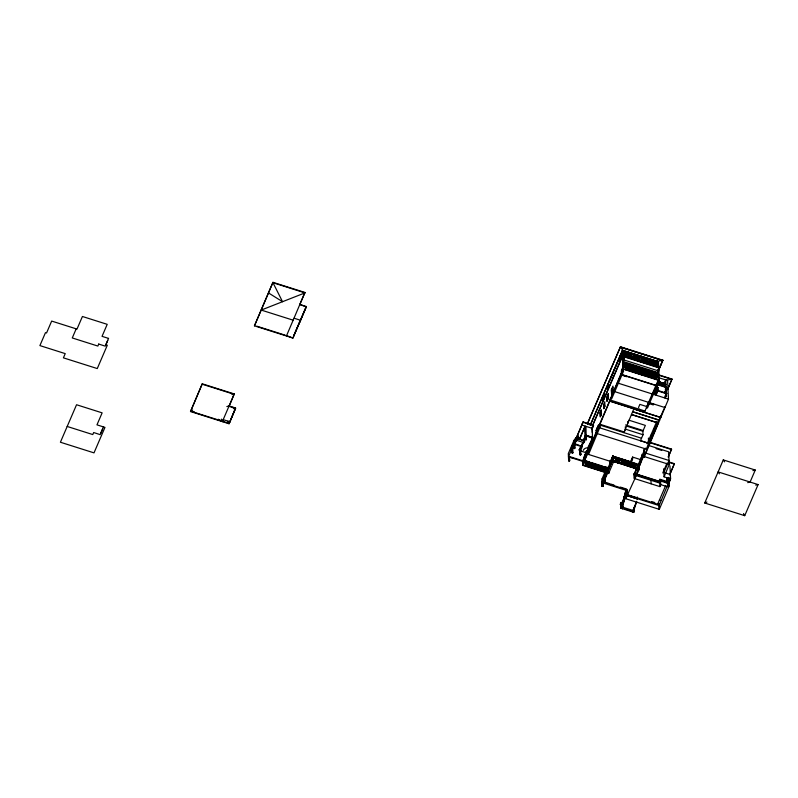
<?xml version="1.0" encoding="UTF-8"?>
<svg xmlns="http://www.w3.org/2000/svg" width="798" height="798" viewBox="0 0 798 798"><rect width="100%" height="100%" fill="white"/><g stroke="black" fill="none" stroke-linecap="round" stroke-linejoin="round"><path stroke-width="1.2" d="M657.672 387.579L655.786 390.212M666.21 390.282L664.345 392.875L666.52 390.122M577.692 436.007L574.131 440.416M577.892 438.78L584.695 440.995L581.044 446.421L574.181 444.247L577.832 438.82M578.001 435.888L577.602 435.967M659.128 381.653L665.692 384.257L658.37 381.554M622.39 503.099L622.39 503.817L625.722 491.159L622.53 503.558M622.24 505.742L625.832 493.523L626.32 493.723L625.861 494.032M622.6 506.032L626.191 494.132M634.051 508.166L635.078 504.795M622.051 508.386L621.512 508.216L625.552 495.219M636.714 501.324L633.303 512.146M592.395 438.601L592.345 428.386L593.513 425.194L583.139 421.913L575.089 440.616M596.076 430.571L598.48 424.965L598.61 427.469L596.196 433.154L596.156 430.501L597.143 427.928L597.263 430.312L596.266 432.875M582.61 442.97L579.627 450.651L579.817 454.72L580.625 454.98L580.735 450.331L582.44 446.361L581.014 445.783M583.458 440.775L585.592 435.289L593.413 437.773M656.475 377.025L667.577 380.456L668.485 399.12L644.136 457.314L643.757 449.613M625.512 492.605L625.722 498.7L659.308 509.343L669.352 485.753L667.886 485.294L670.589 478.9L664.086 476.835L669.233 464.466L668.604 451.808L648.535 445.444M588.575 454.451L601.024 424.586L624.216 431.957M633.831 408.845L623.916 432.656L625.423 429.154L625.313 426.79M586.201 452.735L582.52 461.284L582.71 465.304L608.575 473.523L614.091 460.576L638.35 468.266L640.604 462.85L640.445 459.568L632.565 457.064L629.901 463.259M639.138 409.165L638.639 410.362M648.604 402.372L644.495 412.227L609.682 400.925M653.652 404.007L653.253 404.935L648.205 403.329M640.465 440.755L643.018 434.73L642.849 431.239L645.363 425.404L628.944 420.197M657.293 422.82L646.32 449.144L596.206 433.264M656.116 393.374L656.175 392.825L654.111 392.167M67.192 426.461L76.548 404.746L102.134 412.855L96.967 424.855L104.967 427.389L94.004 452.875L60.409 442.232L67.192 426.461L92.787 434.571L93.665 432.526L100.179 434.651L103.471 426.91M635.188 473.653L659.188 481.264L660.046 479.269L666.569 481.334L668.255 477.394M667.677 480.885L669.053 477.653L667.068 482.301L660.535 480.226L659.687 482.221L634.091 474.102L634.54 473.054L634.31 478.501L659.896 486.61L660.754 484.625L660.545 480.226M227.989 421.174L229.046 423.758L235.6 408.426L229.116 406.362L234.253 393.943L202.263 383.808L190.523 411.549L229.046 423.758L235.58 407.997L229.096 405.943L226.851 406.561M222.512 421.693L223.37 419.698L229.904 421.773L235.58 407.997L233.345 408.626M306.282 306.522L292.966 338.053L254.442 325.843L272.966 282.322L304.956 292.467L299.789 304.467L306.282 306.522L293.415 336.547L299.729 321.863M299.749 322.282L306.302 306.941L299.789 304.467M581.642 425.384L583.139 421.913L576.056 438.83M579.328 439.638L585.143 426.112L585.463 439.558L586.261 439.808L585.941 426.361M625.722 498.7L639.028 469.653L638.809 465.254L613.482 457.234L613.183 457.922L613.073 455.668M608.395 469.982L613.064 459.149L608.395 469.982L607.338 469.643L607.288 468.795L608.355 469.134M603.398 485.553L602.34 485.224L601.931 486.152L602.171 481.673L603.218 482.002L603.398 485.553L602.999 486.481L601.941 486.152L602.171 481.673M603.727 481.972L603.956 477.493L603.727 481.972L604.794 482.311L605.193 481.374L605.024 477.822M634.759 477.453L638.23 469.394L637.742 464.915L638.051 464.217L639.108 464.556L638.51 465.952L639.308 466.202L644.285 454.641M76.189 328.846L72.269 337.953L97.865 346.063L98.743 344.018M107.71 340.427L105.256 346.142L98.723 344.078M100.787 433.234L102.633 428.935M190.523 411.549L202.263 383.808M254.442 325.843L272.966 282.322M218.193 419.249L222.492 421.274L234.253 393.943L231.939 394.581M229.026 423.339L229.904 421.773M286.432 335.978L304.956 292.467M574.59 440.566L573.991 440.376L568.306 453.593L568.655 460.915L569.682 460.636L569.483 456.556L569.263 457.084L582.52 461.284M574.321 440.456L574.57 442.88M574.141 443.309L574.74 443.498L574.859 439.927M570.49 450.092L572.774 444.795M575.208 439.479L575.567 439.02L575.328 441.853M574.989 439.818L574.919 442.421M575.757 438.79L575.687 441.234M575.917 438.421L575.737 441.124M568.455 456.835L571.867 448.905L572.475 449.094L572.665 453.164L572.066 452.975L571.867 448.905M574.65 442.441L572.136 448.276L572.066 452.975M576.984 437.055L576.625 437.504M584.695 440.995L577.812 438.371L577.313 439.538L577.203 436.706M574.68 442.93L575.458 441.743L575.438 438.98M577.293 436.865L577.233 439.469M575.548 441.354L576.565 440.267L576.635 437.663M572.745 448.466L572.475 449.094L572.136 448.276L572.745 448.466L572.665 453.164M574.151 443.608L574.75 443.798L574.65 448.576L574.051 448.386L573.852 444.306M577.283 439.05L576.784 440.217L576.934 437.324M578.011 438.96C576.246 438.491 580.505 431.818 574.131 440.556M568.655 460.915L568.685 456.306L582.74 460.755M574.051 448.386L573.991 440.376M574.65 448.576L574.75 443.798M579.747 438.192L580.575 436.735M579.288 439.708L584.844 426.81L585.463 439.558M571.947 457.932L572.166 457.414M587.328 423.748L620.455 346.771L662.839 360.207L658.689 370.332M572.575 458.132L572.794 457.613M587.348 424.167L620.455 346.751L623.178 350.93M579.288 449.454L578.989 450.152L579.787 450.411M579.298 449.583L581.004 445.613L581.044 446.421M583.248 440.745L585.592 435.289M590.241 424.995L622.43 350.222L658.42 361.624L658.689 367.27M582.061 444.426L582.59 443.748M590.261 425.434L622.45 350.651M602.769 396.806L603.966 394.003L604.136 397.364L602.929 400.167L602.869 396.716M607.238 386.412L608.445 383.619L608.605 386.97L607.398 389.773L607.348 386.322M580.096 449.843L586.39 435.538M583.647 442.391L584.146 441.224L584.196 442.162M584.166 441.713L584.675 440.546M620.365 358.342L621.672 355.31M623.108 351.928L623.517 350.99M602.999 399.888L604.056 397.434M607.468 389.494L608.525 387.04L608.375 383.898M579.817 454.73L579.927 450.082L580.735 450.331L580.425 450.9L586.819 452.935M592.585 425.194L622.679 355.3M592.375 426.322L622.699 355.858M592.046 429.095L592.345 428.386L581.971 425.105M600.066 412.716L601.273 409.913L601.483 414.112L600.276 416.915L600.146 412.646L600.365 416.536L601.403 414.182L601.203 410.192M606.759 397.185L608.266 393.683L608.465 397.883L606.959 401.384L606.859 397.095M623.667 359.479L624.874 356.676L659.258 367.569L658.071 370.791M623.687 359.898L624.874 356.676L623.627 358.641M606.939 399.16L608.285 395.908M607.029 401.105L608.385 397.953L608.196 393.963M604.994 405.933L603.797 408.736L603.587 404.546L604.794 401.743L604.894 406.032L603.867 408.456L603.697 404.446M586.151 451.758L586.45 451.06M583.837 457.892L585.991 453.374M592.784 437.424L587.737 447.858A4.309 3.751 -2.8 0 0 583.288 450.321M582.54 461.783L592.415 438.85M621.433 371.25L623.248 367.05L625.981 367.918M587.757 450.74L591.128 443.07M592.046 440.945L593.403 437.633L586.211 435.349L579.627 450.651L579.927 450.082M621.502 372.506L605.502 410.611M596.146 432.177L592.495 440.656L592.385 438.341M598.56 426.571L605.502 410.451M584.495 460.057L587.408 453.284M584.525 461.104L582.71 465.304L623.338 368.876L659.328 380.287L653.293 394.222L653.203 392.446L656.624 393.534M611.587 399L623.597 371.09M606.53 467.488L605.862 469.034L583.378 461.912M604.884 472.306L602.161 478.64L602.47 481.314M607.338 469.643L601.762 482.591L605.901 472.037M644.136 457.314L643.976 454.182L639.118 465.483L639.028 469.643L613.692 461.533L613.482 457.234L612.415 456.895L612.116 457.593L612.156 458.431L612.495 457.653L638.849 466.092M606.39 472.356L603.996 478.341L606.889 471.638M606.909 472.007L604.036 479.119L607.088 471.698M612.914 458.162L611.906 460.496L611.787 458.022M602.779 482.102L603.757 479.837M607.108 472.067L604.076 479.887L607.148 472.835M607.647 470.79L613.482 457.224M604.236 479.179L605.453 475.817M606.141 474.74L607.118 472.466M603.218 482.002L602.829 482.93L627.088 490.62L625.273 494.83L659.128 505.563L668.355 483.189M604.305 480.715L607.687 472.865M614.091 460.576L613.692 461.503L637.941 469.044M656.944 362.222L657.353 361.285L657.622 366.94L623.767 356.207M638.51 407.529L639.866 404.377L646.799 406.571L657.452 381.823M658.051 370.372L659.258 367.569M662.839 360.187L658.659 369.883L662.839 360.207L655.766 361.713M658.739 368.217L659.338 380.566L647.467 407.997L646.4 407.658M654.54 392.407L654.35 390.601M655.637 390.232C656.864 396.955 654.18 389.045 656.086 390.252L657.991 387.419M658.25 384.337L658.26 381.624M655.996 390.312L655.507 389.853M659.348 382.162L659.617 384.766M655.168 392.606L654.909 390.003M656.086 390.252L654.869 390.092L655.138 392.696M659.986 382.362L660.285 384.875M660.086 382.402L660.255 384.965M656.096 392.845L653.991 392.446M659.657 384.676L659.427 381.993M655.996 393.653L656.614 392.217M656.365 393.065L656.455 389.454M656.604 392.506L656.764 389.195M656.305 393.474L656.036 390.032M657.243 391.339L656.644 392.736L656.415 389.504M664.894 397.973L666.669 393.254L657.871 390.461L657.273 391.858L657.083 388.576L657.093 392.217L656.834 388.925M661.253 382.771L661.552 385.284M660.794 382.422L660.824 385.045M661.981 383L662.091 385.454M661.422 385.334L661.293 382.681M662.19 385.484L661.961 382.791M663.148 383.369L663.417 385.973L663.248 383.399M662.719 385.653L662.589 382.99M662.819 385.683L662.689 383.03M663.896 383.309L663.986 386.052M665.053 382.262L665.751 380.626M630.071 466.77L629.941 464.197L632.605 458.012M664.086 386.082L663.856 383.399M665.183 383.928L665.352 386.481M664.584 386.342L664.495 383.599M664.724 386.282L664.594 383.629M664.934 386.601L665.901 384.347M665.811 386.9L658.031 384.377M657.203 384.666L666.081 387.479L665.382 389.115L665.642 393.384M666.25 390.042L664.475 392.835M667.577 389.324L672.006 379.04L659.148 374.96M667.597 389.743L672.006 379.04L665.941 380.337M666.26 393.953L666.001 390.681L666.071 394.651L666.669 393.254M625.841 494.451L625.851 490.68L626.28 492.745M621.313 507.817L621.323 502.959L620.335 504.226L621.143 502.361L623.278 503.029M620.355 504.506L621.143 502.361M624.635 495.568L624.674 498.401M624.874 494.69L624.964 497.413M625.153 494.241L627.048 489.773L601.722 481.753M637.742 464.915L638.051 464.217M620.944 504.306L621.343 503.907L620.904 508.226L633.921 512.346L634.011 509.583M624.196 497.054L624.236 499.887M624.335 496.556L624.385 499.398M624.485 496.067L624.575 498.78M624.864 495.229L624.824 497.912M623.896 498.042L623.807 500.835M624.046 497.543L624.006 500.226M634.31 478.501L634.091 474.112L636.714 468.017M645.283 448.107L637.782 465.753L637.722 464.356M647.148 443.788L656.864 421.214M624.914 496.087L625.702 494.95M623.019 501.004L623.068 503.847M623.168 500.516L623.258 503.229M623.547 499.678L623.557 502.241M623.687 499.189L623.697 501.752M627.537 494.491L627.348 490.71L625.542 494.91L626.061 495.069M637.183 467.847L634.131 474.95L659.727 483.059L660.604 481.004L668.026 483.418L668.195 486.98L660.754 484.625M622.729 501.992L622.769 504.835M622.879 501.503L622.969 504.226M623.398 500.176L623.408 502.74M624.335 498.052L624.944 496.635M625.173 496.266L625.213 493.593M625.752 494.83L625.652 492.107M622.171 503.448L626.031 491.508M623.747 500.007L624.355 498.59M625.403 495.937L625.442 493.254M640.176 462.102L644.235 452.636M623.168 501.972L623.777 500.555M622.58 503.927L623.188 502.511M622.61 504.476L621.512 508.216M623.797 501.373L623.837 498.69M659.527 418.701L660.614 416.157M637.951 469.194L640.604 462.85M622.54 505.174L622.669 502.65M661.193 415.339L664.056 408.686M664.535 407.579L664.834 406.87L664.874 407.529L613.682 391.299L613.652 390.721M622.041 506.989L621.433 508.386L621.143 503.837M622.679 505.214L622.44 502.989M644.375 455.349L658.34 422.89M622.53 507.279L621.971 508.555L621.951 508.017M622.231 508.645L622.829 507.239M636.225 502.351L635.637 504.316M633.951 508.436L633.951 507.897M632.824 511.468L632.934 511.837M634.001 508.565L635.028 505.733M633.861 509.653L634.44 507.688M634.011 509.054L634.121 511.877M634.121 511.348L634.33 507.079M668.265 456.775L671.557 449.144L650.23 442.381M668.285 457.194L671.557 449.144M662.769 472.945L666.988 463.119M663.866 472.496L669.033 460.496L645.422 453.015M670.15 473.533L674.39 463.678L668.674 461.862M669.692 475.039L674.39 463.678M665.642 485.633L657.622 504.256L659.088 504.725L659.298 509.114M667.717 481.733L667.118 483.139L666.929 479.359M719.427 473.842L718.11 471.907L758.1 484.586L744.724 515.678L704.734 502.999L723.277 459.907L755.267 470.042L750.1 482.042L747.716 482.64M601.941 486.152L602.34 485.224M627.418 490.74L625.522 494.81M656.914 385.893L620.924 374.491L623.348 369.165L622.43 350.222M586.71 451.698L588.316 448.227M591.966 428.037L593.513 425.194L592.026 428.676L592.206 432.426M586.191 452.985L588.316 449.284M657.722 387.339L655.836 389.963L656.096 395.19L657.861 390.761M577.742 438.88L577.732 435.808M577.762 436.187L574.55 440.117L574.251 443.01L577.652 438.581M574.52 443.089L577.912 438.661M577.642 439.109L577.503 436.097M227.939 423L190.503 411.13L192.677 410.022M704.734 502.999L706.948 502.022M620.335 504.226L622.919 503.458L621.053 502.87M752.883 470.64L755.267 470.042M755.766 485.164L758.1 484.586M586.849 464.865L586.211 464.456L586.829 464.456M601.463 470.391L601.991 470.391M190.503 411.13L194.163 411.718M627.198 495.418L637.412 498.979L626.739 495.588M620.475 347.17L662.859 360.606L620.475 347.19M622.43 350.362L658.42 361.763M658.45 362.392L622.47 350.99L609.193 381.813L609.163 381.045M630.071 357.544L629.871 353.564L633.472 354.701L633.662 358.691M656.136 361.883L652.535 360.746L652.724 364.726L656.255 365.813L656.066 361.903L656.325 365.873M624.974 353.973L628.435 355.07M630.041 355.579L633.502 356.676M635.098 357.185L638.57 358.282M642.57 359.549L646.031 360.646M647.637 361.155L651.098 362.252M652.634 362.741L656.165 363.858M628.605 357.085L628.405 353.095L624.804 351.958L625.004 355.938L628.535 357.025L628.345 353.115M633.602 358.631L630.131 357.534L629.941 353.624M638.729 360.297L638.54 356.307L634.939 355.17L635.128 359.15L638.659 360.237M646.2 362.661L646.001 358.671L642.4 357.534L642.599 361.514L646.131 362.601L645.941 358.691M647.667 363.12L647.467 359.14L651.068 360.277L651.258 364.267L647.727 363.11L647.537 359.2M623.477 355.559L657.602 366.372M624.894 357.095L659.278 367.998M624.475 358.511L623.866 358.312L623.497 350.561M622.889 359.639L658.879 371.05M626.49 363.669L639.826 367.898L639.806 368.816L633.542 366.831M642.22 368.656L655.547 372.885M626.61 364.636L632.874 366.621L632.824 365.713M642.33 369.624L648.604 371.609L648.555 370.701M626.54 364.646L639.866 368.876M642.27 369.634L655.597 373.863M626.56 364.935L639.886 369.155M642.28 369.913L655.617 374.142M659.168 375.379L672.026 379.459M626.61 366.122L629.542 367.05M630.081 367.22L633.014 368.147M633.542 368.317L636.475 369.245M637.013 369.414L639.946 370.342M642.34 371.1L645.273 372.038M645.811 372.207L648.744 373.135M649.273 373.304L652.205 374.232M652.734 374.402L655.667 375.329M626.669 367.309L629.602 368.237M630.141 368.407L633.073 369.334M633.602 369.504L636.535 370.432M637.063 370.601L639.996 371.529M642.4 372.297L645.333 373.225M645.861 373.394L648.794 374.322M649.333 374.491L652.265 375.419M652.794 375.589L655.727 376.516M625.951 367.359L623.218 366.491L621.413 370.691L621.522 373.085M656.505 377.584L659.238 378.452M626.729 368.496L629.662 369.424M630.191 369.594L633.123 370.521M633.662 370.691L636.595 371.619M637.123 371.788L640.056 372.716M642.46 373.484L645.392 374.412M645.921 374.581L648.854 375.509M649.392 375.678L652.325 376.606M652.854 376.776L655.786 377.703M626.789 369.683L640.116 373.913M642.52 374.671L655.846 378.89M659.338 380.566L623.348 369.165L620.884 374.89L626.62 376.706M658.18 381.793L665.712 384.097M658.15 384.097L665.931 386.621M657.163 383.968L666.051 386.781L665.712 379.858L665.013 381.494L665.283 387.19M621.014 374.282L657.003 385.683M657.672 387.758L657.722 391.339L657.462 388.047M657.293 388.287L657.522 391.808M665.751 391.03L666.021 394.501M665.741 393.414L665.682 391.299M656.345 389.773L656.465 393.095M664.375 392.806L666.46 393.484L665.811 393.354M666.699 393.773L657.901 390.99L657.712 387.698M612.026 377.185L610.969 376.846L610.999 377.614M654.111 392.217L655.976 392.816M664.694 396.087L666.53 396.676L666.081 387.479M617.303 382.9L668.485 399.12M645.003 411.03L610.081 399.958L610.041 399.13M609.572 401.155L660.764 417.384M633.762 409.035L660.684 417.563L660.684 415.878M632.674 411.648L659.597 420.177M632.595 411.828L659.517 420.356M631.507 414.441L658.43 422.97L658.36 421.414M631.427 414.621L658.36 423.149L658.28 421.484M294.073 318.222L300.597 320.287M625.562 424.965L643.148 430.541M293.215 320.207L261.225 310.073L304.976 292.886L272.986 282.741L282.542 301.694L268.577 292.986M626.43 426.032L642.849 431.239M625.423 429.154L643.018 434.73M600.724 425.304L641.512 438.232M649.063 442.421L671.577 449.563M583.158 422.332L593.542 425.623M640.525 440.606L649.811 443.668M598.61 427.489L648.724 443.379M656.076 448.636L661.791 450.441M256.786 326.173L285.225 335.18M286.412 335.559L292.966 338.053M586.071 435.947L592.485 438.122M668.694 462.281L674.41 464.097M585.293 435.987L586.091 436.247L586.261 439.808M584.525 437.613L585.153 437.803M669.233 464.466L644.435 456.616L644.116 450.152M584.535 437.743L585.163 437.942M585.762 438.85L586.56 439.109M576.984 437.204L576.615 439.997M641.103 457.813L641.901 458.072M576.455 437.893L576.206 440.566M576.276 438.112L576.256 440.895L576.924 439.808M576.226 438.232L576.036 440.795M577.104 440.506L583.966 442.681M574.67 440.007L575.099 442.202M576.036 440.945L575.208 442.252L575.079 439.439M575.797 444.127L578.929 445.124M615.737 457.045L630.739 461.803M636.904 463.857L612.984 456.276L607.737 468.705L607.687 467.758M664.953 472.845L670.4 474.571M635.986 463.808L613.462 456.665L613.522 458.062L625.672 461.922M612.864 456.795L638.191 464.825L638.35 468.266M629.941 464.197L621.492 461.523L621.622 464.057M632.056 465.005L632.176 467.448L631.986 464.955L635.587 466.092L635.707 468.586L635.527 466.102M621.542 462.471L629.991 465.214L632.654 458.96L632.565 457.064M574.351 447.678L574.949 447.868M612.415 456.895L612.665 461.184L619.507 463.199M632.166 467.209L635.627 468.306M612.665 461.214L613.692 461.533M638.23 469.394L639.028 469.643L639.048 465.643L639.218 469.204M612.305 461.972L587.508 454.122L587.328 450.281M611.148 462.65L610.091 462.311L610.121 463.059M580.106 453.753L580.914 454.002M580.126 454.022L580.924 454.271M572.336 452.356L572.934 452.546M635.238 473.922L659.657 481.663M634.091 474.112L634.619 474.281M606.939 467.279L608.625 467.808M585.872 460.735L587.907 461.483M588.705 461.743L589.981 462.142M590.999 462.461L594.839 463.678M595.637 463.937L600.435 465.453M601.233 465.713L602.51 466.112M603.527 466.431L605.552 467.079M606.57 467.399L608.305 467.947L608.575 473.523L608.874 472.825L606.34 472.017L606.091 467.01L606.041 472.725M584.754 460.865L608.256 468.296M584.146 460.845L608.325 468.506L608.355 469.134M586.211 464.456L589.682 465.563M591.278 466.062L594.749 467.159M596.345 467.668L599.807 468.765M601.413 469.274L604.874 470.371M568.884 460.386L569.682 460.636M585.233 465.803L606.021 472.386M602.47 478.74L602.46 481.413M604.126 481.034L605.193 481.374M603.507 481.743L609.762 483.728M610.809 484.057L614.001 485.074M620.385 487.099L626.659 489.084M659.427 500.047L660.894 500.516M651.647 501.563L654.749 502.55M659.298 504.226L657.831 503.767L658.889 503.857M625.233 493.992L659.088 504.725L659.308 509.343M625.203 494.122L625.113 496.925M625.403 494.291L637.403 498.63M625.413 494.57L637.462 498.132M621.153 502.64L622.62 503.099M623.009 506.331L622.231 505.912M634.52 510.949L621.512 506.82L621.512 507.348M621.991 507.109L622.779 507.358M621.103 507.757L622.51 508.725L623.098 507.039M624.664 508.875L633.273 511.608M632.425 511.608L633.383 511.977M202.283 384.227L234.273 394.362M589.024 466.241L589.732 466.68L589.692 464.426L586.091 463.289L586.201 465.593M723.277 459.907L724.594 461.843M743.546 513.553L744.724 515.678M221.455 419.11L222.492 421.274M669.941 465.862L670.589 478.9M669.143 481.364L669.352 485.753M667.537 477.952L667.886 485.294M666.759 478.152L666.879 480.635M660.694 382.392L660.884 385.165M663.687 468.775L664.086 476.835M657.622 361.374L657.891 367.07M658.011 369.534L658.41 377.644M658.16 381.594L658.35 384.367M657.542 377.364L657.303 372.367L624.644 362.023L624.884 367.02M656.325 361.843L656.535 366.043M656.594 379.419L656.265 372.726L641.472 368.038L641.792 374.731M656.395 379.359L656.076 372.776L641.672 368.207L641.991 374.791M655.537 372.606L655.856 379.19M655.487 372.895L655.527 373.803L649.263 371.818L649.153 370.851M654.33 361.354L654.53 365.265M659.547 479.339L659.896 486.61M654.45 390.631L654.5 392.486M652.604 360.796L652.794 364.716M652.325 360.576L652.535 364.776M652.684 373.215L652.914 377.963M652.146 373.045L652.375 377.793M651.258 360.237L651.467 364.437M650.998 360.297L651.198 364.207M653.572 429.095L653.682 431.469M649.273 359.748L649.462 363.659M649.213 372.107L649.442 376.865M648.624 370.681L648.664 371.669M648.684 371.948L648.914 376.696M651.457 434.002L651.577 436.526M647.268 358.97L647.467 363.17M646.2 358.631L646.4 362.831M645.752 371.01L645.981 375.768M650.889 479.428L651.098 483.827M645.213 370.841L645.442 375.599M648.415 438.062L648.535 440.556M644.205 358.142L644.395 362.053M642.47 357.594L642.659 361.504M642.2 357.364L642.4 361.564M642.21 368.377L642.53 374.96M641.093 356.137L641.333 361.225M640.864 374.432L640.535 367.748L625.742 363.06L626.071 369.743M639.757 355.709L640.006 360.796M640.664 374.372L640.345 367.788L625.951 363.22L626.27 369.813M639.806 367.619L640.126 374.202M638.699 355.509L638.939 360.467M641.971 454.311L642.131 457.543M636.744 355.778L636.934 359.689M636.954 368.227L637.183 372.975M636.415 368.058L636.654 372.816M635.009 355.22L635.198 359.14M634.699 354.242L634.939 359.19M633.632 353.903L633.871 358.861M633.422 365.873L633.472 366.851M633.482 367.13L633.722 371.878M632.894 365.703L632.944 366.681M632.954 366.96L633.183 371.708M631.677 354.172L631.866 358.083M635.906 468.645L635.787 466.052L631.787 464.785L631.906 467.359M637.333 497.054L636.984 497.433M629.632 352.636L629.871 357.594M630.021 366.033L630.25 370.781M629.492 365.863L629.722 370.611M628.565 352.297L628.804 357.255M633.792 465.553L633.911 468.007M626.61 352.566L626.799 356.477M634.151 507.967L634.32 511.408M626.48 363.389L626.799 369.983M632.894 509.892L632.315 511.837L632.295 511.269M624.874 352.028L625.063 355.928M624.565 351.03L624.804 355.988M627.737 421.504L627.827 423.279M629.343 465.354L629.403 466.561M623.228 350.472L624.016 366.741M622.4 356.566L622.919 367.19M621.941 351.818L622.171 356.467M627.148 463.448L627.188 464.117M621.662 352.975L621.792 357.245L621.572 353.354M626.45 464.436L626.51 465.623M620.924 354.871L621.113 358.781M625.762 463.808L625.841 465.414M627.048 489.782L627.088 490.62M620.265 356.387L620.455 360.297M620.236 356.407L620.365 360.676M620.016 355.818L620.285 361.464M620.894 373.913L620.924 374.491M619.837 356.726L620.066 361.374M625.123 464.017L625.173 465.194M626.011 490.74L626.071 492.685M625.851 490.68L625.981 493.982M624.335 462.561L624.365 463.229M622.231 463.099L622.29 464.266M619.777 463.458L619.657 460.935L615.657 459.668L615.777 462.172M619.577 463.399L619.457 460.975L615.856 459.838L616.046 462.251M620.714 504.356L620.904 508.226M617.662 460.446L617.782 462.82M612.774 372.636L612.814 373.404M613.183 391.838L612.984 386.062L611.378 389.803L611.647 395.399M611.458 389.733L611.717 395.219M612.794 455.688L613.034 460.237M611.567 459.169L611.677 461.434M611.288 459.189L611.408 461.673L610.4 464.007L610.221 460.276M610.061 462.67L610.171 464.935M609.692 462.012L609.871 465.633M603.896 394.282L604.026 397.454M606.31 467.987L606.49 471.668M604.994 471.548L604.884 469.244L601.283 468.097L601.403 470.411M604.615 478.76L604.794 482.311M603.089 468.705L603.198 470.94M602.879 484.117L602.989 486.491M602.221 478.66L602.35 481.354M598.41 425.244L598.53 427.628L597.433 430.162L597.323 427.788M599.936 469.942L599.817 467.638L596.226 466.491L596.335 468.805M598.021 467.099L598.131 469.334M594.869 468.336L594.759 466.032L591.158 464.895L591.268 467.199M592.954 465.493L593.064 467.738M587.897 463.887L588.006 466.132M586.141 451.449L586.181 452.436M585.682 452.845L584.615 455.688L584.575 454.81M586.161 463.339L586.271 465.583M585.064 462.441L585.243 466.112M584.345 455.947L584.405 457.064M580.525 452.935L580.625 454.98M577.772 436.326L577.912 439.199M577.034 436.935L577.054 439.698M575.617 438.74L575.727 441.573M569.313 458.102L569.453 461.164M608.395 469.783L608.475 471.528M108.548 338.402L105.865 344.726L107.321 345.205L97.266 368.566L63.411 357.843L65.227 353.624L39.9 345.594L45.476 332.646L46.543 332.985L51.67 321.075L76.997 329.095L82.423 316.487L107.211 324.337L102.044 336.347L108.548 338.402M612.635 387.469L611.866 391.399L612.635 387.469M612.744 389.723L611.886 391.708L612.006 394.102L612.854 392.117L612.744 389.723M658.899 381.823L658.889 384.536L658.789 381.793M629.752 464.236L621.702 461.693L621.742 462.421L629.782 464.975L629.752 464.236M589.882 464.386L585.892 463.119L586.011 465.633L590.011 466.9L589.882 464.386M594.949 465.992L590.949 464.725L591.079 467.239L595.069 468.506L594.949 465.992M600.016 467.598L596.016 466.331L596.136 468.845L600.136 470.112L600.016 467.598M605.084 469.204L601.084 467.937L601.203 470.451L605.203 471.718L605.084 469.204M669.721 480.965L669.622 478.77L669.721 480.965"/></g></svg>
